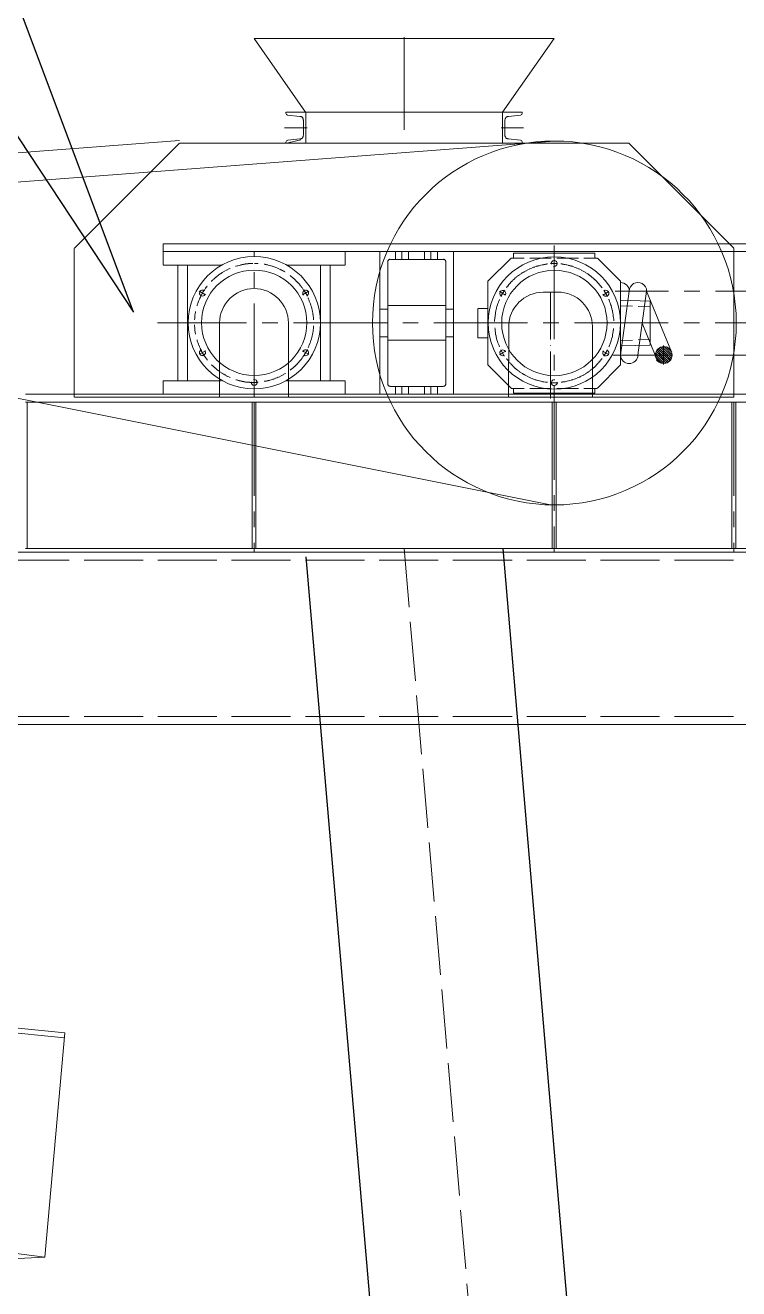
# Model space of a CAD drawing. Header units: millimetres. Extents: x 163705 to 1616509, y 81827 to 302547.
# Drawn here: x 1446666 to 1448117, y 141563 to 144131 of the extents above; entities that cross this region are included whole.
import ezdxf

# ---------------------------------------------------------------- set-up
doc = ezdxf.new("R2010")
doc.units = ezdxf.units.MM
doc.header["$LTSCALE"] = 10
doc.linetypes.add('ACAD_ISO02W100', pattern=[15, 12, -3])
doc.linetypes.add('CENTER2', pattern=[28.575, 19.05, -3.175, 3.175, -3.175])
for name, color, linetype, lineweight in [('1-中心线', 1, 'CENTER2', 0), ('1-建筑轮廓', 7, 'Continuous', 20), ('1-虚线', 8, 'ACAD_ISO02W100', 0), ('1-设备轮廓', 2, 'Continuous', 18), ('1-钢构', 6, 'Continuous', 0)]:
    doc.layers.add(name, color=color, linetype=linetype, lineweight=lineweight)
pattern_1 = [(45, (-623512.9955, -118285.912), (-2.121320344, 2.121320344), [])]

# ---------------------------------------------------------------- blocks, each defined once
blk = doc.blocks.new('*U297')
for p, q in [((0, 350), (8100, 350)), ((0, 0), (8100, 0))]:
    blk.add_line(p, q)
at = {"layer": '1-虚线'}
for p, q in [((0, 334), (8100, 334)), ((0, 16), (8100, 16))]:
    blk.add_line(p, q, dxfattribs=at)
blk = doc.blocks.new('*X874')
for p, q in [((-4, 6.9), (39.3, 31.9)), ((1.8, 8.9), (39.9, 30.9)), ((4, -6.9), (47.3, 18.1)), ((8.6, -2.9), (46.7, 19.1)), ((39.3, 31.9), (47.3, 18.1)), ((-14.7, 7.5), (-6.9, 12)), ((-13.9, 4), (-3.5, -14)), ((-11.2, 1.5), (-3.5, 6)), ((-6.9, 12), (6.9, -12)), ((-4, 6.9), (1.8, 8.9)), ((-4, 6.9), (4, -6.9)), ((1.2, 9.9), (9.2, -3.9)), ((-4.3, -10.5), (3.5, -6)), ((-0.8, -16.5), (6.9, -12)), ((4, -6.9), (8.6, -2.9))]:
    blk.add_line(p, q)
for centre, radius, start, end in [((-8.3, 7.2), 6.38, 177.1328, 242.8672), ((12.1, 7), 24, 193.2213, 226.7787), ((2.1, -10.8), 6.38, 177.1328, 242.8672)]:
    blk.add_arc(centre, radius, start, end)
at = {"layer": '1-中心线', "lineweight": 18}
blk.add_line((-11.3, -6.5), (45.9, 26.5), dxfattribs=at)
blk = doc.blocks.new('*X875')
for p, q in [((-6, 12.5), (4.4, 18.5)), ((5.2, -9), (-5.2, 9)), ((7.9, 12.5), (-2.6, 6.5)), ((14.8, 0.5), (4.3, -5.5)), ((17.4, -1.9), (7, 16.1)), ((7.8, -11.5), (18.3, -5.5))]:
    blk.add_line(p, q)
for centre, radius, start, end in [((1.5, 12.9), 6.38, 357.1328, 62.8672), ((0.3, 12.2), 6.38, 177.1328, 242.8672), ((20.8, 12), 24, 193.2213, 226.7787), ((-8.6, -5), 24, 13.2213, 46.7787), ((11.9, -5.1), 6.38, 357.1328, 62.8672), ((10.7, -5.8), 6.38, 177.1328, 242.8672)]:
    blk.add_arc(centre, radius, start, end)
at = {"layer": '1-中心线', "lineweight": 18}
blk.add_line((-0.9, -0.5), (14.8, 8.6), dxfattribs=at)
blk = doc.blocks.new('*X876')
for p, q in [((0, -90), (0, 90)), ((0, 90), (68, 90)), ((37.5, 79.5), (63.3, 82.1)), ((68, 90), (68, 87.3)), ((7, 0), (7, 66.9)), ((37.5, 79.5), (16.5, 77.4)), ((7, 0), (7, -66.9)), ((37.5, -79.5), (16.5, -77.4)), ((37.5, -79.5), (63.3, -82.1)), ((0, -90), (68, -90)), ((68, -90), (68, -87.3))]:
    blk.add_line(p, q)
for centre, radius, start, end in [((62.8, 87.3), 5.25, 275.7106, 0), ((17.5, 66.9), 10.5, 95.7106, 180), ((17.5, -66.9), 10.5, 180, 264.2894), ((62.8, -87.3), 5.25, 0, 84.2894)]:
    blk.add_arc(centre, radius, start, end)
at = {"layer": '1-中心线'}
blk.add_line((-3, 0), (71, 0), dxfattribs=at)
blk = doc.blocks.new('A$Ca022a4ac')
h = blk.add_hatch()
h.set_pattern_fill('无图案', color=256, angle=90, style=0, pattern_type=0)
h.set_pattern_definition(pattern_1)
edge = h.paths.add_edge_path(flags=0)
edge.add_line((14, 1410.6), (18, 1410.6))
edge.add_line((18, 1410.6), (19, 1410.6))
edge.add_line((19, 1410.6), (19, 1415.6))
edge.add_arc((19, 1410.6), 5, 90, 180)
h = blk.add_hatch()
h.set_pattern_fill('无图案', color=256, angle=90, style=0, pattern_type=0)
h.set_pattern_definition(pattern_1)
edge = h.paths.add_edge_path(flags=0)
edge.add_line((19, 1410.6), (20, 1410.6))
edge.add_line((20, 1410.6), (24, 1410.6))
edge.add_arc((19, 1410.6), 5, 0, 78.5788)
edge.add_line((20, 1415.5), (19, 1415.6))
edge.add_line((19, 1415.6), (19, 1410.6))
h = blk.add_hatch()
h.set_pattern_fill('无图案', color=256, angle=90, style=0, pattern_type=0)
h.set_pattern_definition(pattern_1)
edge = h.paths.add_edge_path(flags=0)
edge.add_arc((19, 1410.6), 5, 180, 258.463)
edge.add_arc((19, 1410.6), 5, 258.463, 270)
edge.add_line((19, 1405.6), (19, 1410.6))
edge.add_line((19, 1410.6), (14, 1410.6))
h = blk.add_hatch()
h.set_pattern_fill('无图案', color=256, angle=90, style=0, pattern_type=0)
h.set_pattern_definition(pattern_1)
edge = h.paths.add_edge_path(flags=0)
edge.add_arc((19, 1410.6), 5, 281.4212, 281.537)
edge.add_arc((19, 1410.6), 5, 281.537, 360)
edge.add_line((24, 1410.6), (19, 1410.6))
edge.add_line((19, 1410.6), (19, 1405.6))
edge.add_line((19, 1405.6), (20, 1405.7))
h = blk.add_hatch()
h.set_pattern_fill('无图案', color=256, angle=90, style=0, pattern_type=0)
h.set_pattern_definition(pattern_1)
edge = h.paths.add_edge_path(flags=0)
edge.add_line((64, 1325.6), (68, 1325.6))
edge.add_line((68, 1325.6), (69, 1325.6))
edge.add_line((69, 1325.6), (69, 1330.6))
edge.add_line((69, 1330.6), (68, 1330.5))
edge.add_arc((69, 1325.6), 5, 101.4212, 180)
h = blk.add_hatch()
h.set_pattern_fill('无图案', color=256, angle=90, style=0, pattern_type=0)
h.set_pattern_definition(pattern_1)
edge = h.paths.add_edge_path(flags=0)
edge.add_arc((69, 1325.6), 5, 180, 258.463)
edge.add_arc((69, 1325.6), 5, 258.463, 258.5788)
edge.add_line((68, 1320.7), (69, 1320.6))
edge.add_line((69, 1320.6), (69, 1325.6))
edge.add_line((69, 1325.6), (64, 1325.6))
h = blk.add_hatch()
h.set_pattern_fill('无图案', color=256, angle=90, style=0, pattern_type=0)
h.set_pattern_definition(pattern_1)
edge = h.paths.add_edge_path(flags=0)
edge.add_line((69, 1325.6), (70, 1325.6))
edge.add_line((70, 1325.6), (74, 1325.6))
edge.add_arc((69, 1325.6), 5, 0, 90)
edge.add_line((69, 1330.6), (69, 1325.6))
h = blk.add_hatch()
h.set_pattern_fill('无图案', color=256, angle=90, style=0, pattern_type=0)
h.set_pattern_definition(pattern_1)
edge = h.paths.add_edge_path(flags=0)
edge.add_arc((69, 1325.6), 5, 270, 281.537)
edge.add_arc((69, 1325.6), 5, 281.537, 360)
edge.add_line((74, 1325.6), (69, 1325.6))
edge.add_line((69, 1325.6), (69, 1320.6))
h = blk.add_hatch()
h.set_pattern_fill('无图案', color=256, angle=270, style=0, pattern_type=0)
h.set_pattern_definition(pattern_1)
edge = h.paths.add_edge_path(flags=0)
edge.add_arc((2304, 1163.5), 5, 90, 113.5782)
edge.add_arc((2304, 1163.5), 5, 113.5782, 180)
edge.add_line((2299, 1163.5), (2304, 1163.5))
edge.add_line((2304, 1163.5), (2304, 1168.5))
h = blk.add_hatch()
h.set_pattern_fill('无图案', color=256, angle=270, style=0, pattern_type=0)
h.set_pattern_definition(pattern_1)
edge = h.paths.add_edge_path(flags=0)
edge.add_line((2304, 1163.5), (2303, 1163.5))
edge.add_line((2303, 1163.5), (2299, 1163.5))
edge.add_arc((2304, 1163.5), 5, 180, 270)
edge.add_line((2304, 1158.5), (2304, 1163.5))
h = blk.add_hatch()
h.set_pattern_fill('无图案', color=256, angle=270, style=0, pattern_type=0)
h.set_pattern_definition(pattern_1)
edge = h.paths.add_edge_path(flags=0)
edge.add_arc((2304, 1163.5), 5, 0, 78.463)
edge.add_arc((2304, 1163.5), 5, 78.463, 78.5788)
edge.add_line((2305, 1168.4), (2304, 1168.5))
edge.add_line((2304, 1168.5), (2304, 1163.5))
edge.add_line((2304, 1163.5), (2309, 1163.5))
h = blk.add_hatch()
h.set_pattern_fill('无图案', color=256, angle=270, style=0, pattern_type=0)
h.set_pattern_definition(pattern_1)
edge = h.paths.add_edge_path(flags=0)
edge.add_line((2309, 1163.5), (2306, 1163.5))
edge.add_line((2306, 1163.5), (2304, 1163.5))
edge.add_line((2304, 1163.5), (2304, 1158.5))
edge.add_line((2304, 1158.5), (2305, 1158.6))
edge.add_arc((2304, 1163.5), 5, 281.4212, 360)
h = blk.add_hatch()
h.set_pattern_fill('无图案', color=256, angle=270, style=0, pattern_type=0)
h.set_pattern_definition(pattern_1)
edge = h.paths.add_edge_path(flags=0)
edge.add_arc((2354, 1078.5), 5, 101.4212, 113.5782)
edge.add_arc((2354, 1078.5), 5, 113.5782, 180)
edge.add_line((2349, 1078.5), (2354, 1078.5))
edge.add_line((2354, 1078.5), (2354, 1083.5))
edge.add_line((2354, 1083.5), (2353, 1083.4))
h = blk.add_hatch()
h.set_pattern_fill('无图案', color=256, angle=270, style=0, pattern_type=0)
h.set_pattern_definition(pattern_1)
edge = h.paths.add_edge_path(flags=0)
edge.add_arc((2354, 1078.5), 5, 0, 78.463)
edge.add_arc((2354, 1078.5), 5, 78.463, 90)
edge.add_line((2354, 1083.5), (2354, 1078.5))
edge.add_line((2354, 1078.5), (2359, 1078.5))
h = blk.add_hatch()
h.set_pattern_fill('无图案', color=256, angle=270, style=0, pattern_type=0)
h.set_pattern_definition(pattern_1)
edge = h.paths.add_edge_path(flags=0)
edge.add_line((2354, 1078.5), (2353, 1078.5))
edge.add_line((2353, 1078.5), (2349, 1078.5))
edge.add_arc((2354, 1078.5), 5, 180, 258.5788)
edge.add_line((2353, 1073.6), (2354, 1073.5))
edge.add_line((2354, 1073.5), (2354, 1078.5))
h = blk.add_hatch()
h.set_pattern_fill('无图案', color=256, angle=270, style=0, pattern_type=0)
h.set_pattern_definition(pattern_1)
edge = h.paths.add_edge_path(flags=0)
edge.add_line((2359, 1078.5), (2356, 1078.5))
edge.add_line((2356, 1078.5), (2354, 1078.5))
edge.add_line((2354, 1078.5), (2354, 1073.5))
edge.add_arc((2354, 1078.5), 5, 270, 360)
for p, q in [((44, 1453.1), (44, 1753.6)), ((2329, 1206), (2329, 1753.6)), ((44, 1250.1), (44, 1486.1)), ((44, 1473.1), (44, 1263.1)), ((11, 1453.1), (77, 1453.1)), ((62.2, 1444.8), (72.8, 1444.8)), ((19, 1303.1), (19, 1428.1)), ((69, 1420.6), (19, 1425.6)), ((19, 1415.6), (69, 1410.6)), ((19, 1405.6), (19, 1415.6)), ((69, 1430.6), (44, 1433.1)), ((69, 1307.6), (69, 1433.6)), ((11, 1410.6), (27, 1410.6)), ((69, 1410.6), (19, 1405.6)), ((19, 1325.6), (69, 1330.6)), ((69, 1320.6), (19, 1325.6)), ((69, 1310.6), (19, 1315.6)), ((77, 1325.6), (61, 1325.6)), ((15.2, 1291.5), (25.8, 1291.5)), ((19, 1305.6), (44, 1303.1)), ((11, 1283.1), (77, 1283.1)), ((36, 1271.1), (36, 1116.4)), ((52, 1271.1), (52, 1116.4)), ((2329, 1234), (2329, 1008)), ((2324, 1206), (2324, 1231)), ((2334, 1206), (2334, 1231)), ((266.4, 1183.1), (6, 1183.1)), ((6, 1183.1), (6, 1083.1)), ((186.9, 1192.8), (2816.8, 934.7)), ((187.8, 1202.8), (2817.7, 944.6)), ((267.5, 1195.7), (233, 809.5)), ((2339, 1206), (2319, 1206)), ((2354, 1186), (2354, 1061)), ((6, 1177.1), (0, 1177.1)), ((0, 1177.1), (0, 1089.1)), ((266.4, 1177.1), (6, 1177.1)), ((2296, 1163.5), (2312, 1163.5)), ((2304, 1181), (2304, 1053.5)), ((2304, 1178.5), (2354, 1173.5)), ((2304, 1168.5), (2354, 1163.5)), ((2354, 1163.5), (2304, 1158.5)), ((36, 1116.4), (52, 1116.4)), ((6, 1089.1), (0, 1089.1)), ((258, 1089.1), (6, 1089.1)), ((257.5, 1083.1), (6, 1083.1)), ((2304, 1078.5), (2354, 1083.5)), ((2354, 1073.5), (2304, 1078.5)), ((2354, 1063.5), (2304, 1068.5)), ((2346, 1078.5), (2362, 1078.5)), ((2339, 1036), (2319, 1036)), ((2324, 1044.3), (2334, 1044.3)), ((2324, 1044.3), (2324, 1011)), ((2334, 1044.3), (2334, 1011)), ((2262.8, 966), (2262.8, 869.3)), ((2270.8, 969), (2270.8, 866.3)), ((2278.8, 966), (2278.8, 869.3)), ((2378.8, 966), (2378.8, 869.3)), ((2386.8, 969), (2386.8, 866.3)), ((2394.8, 966), (2394.8, 869.3)), ((2248.8, 936), (2248.8, 839)), ((2257, 930.9), (2417, 930.9)), ((2408.8, 936), (2408.8, 839)), ((2817.7, 944.6), (2776.9, 488.7)), ((2262.8, 869.3), (2278.8, 869.3)), ((2378.8, 869.3), (2394.8, 869.3)), ((1312, 413.6), (233, 809.5)), ((233, 809.5), (2776.9, 488.7)), ((348, 408.8), (694.4, 608.8)), ((350, 405.3), (696.4, 605.3)), ((694.4, 608.8), (930.4, 200)), ((713.9, 578.2), (769.1, 612.8)), ((716.4, 570.7), (778.6, 609.3)), ((716.4, 570.7), (908.4, 238.1)), ((716.4, 570.7), (908.4, 238.1)), ((716.4, 570.7), (908.4, 238.1)), ((378, 356.8), (724.4, 556.8)), ((1016.3, 522.1), (532.2, 242.6)), ((721, 517.9), (740.4, 529.1)), ((721, 517.9), (865, 268.5)), ((742.6, 480.5), (811.9, 520.5)), ((751.9, 483.6), (812.9, 518.8)), ((784.2, 504.5), (832.7, 532.5)), ((800.5, 524.7), (817.2, 534.3)), ((818.4, 490.3), (801.8, 519.1)), ((822.7, 524.7), (806, 515.1)), ((811.9, 520.5), (824.7, 498.3)), ((819.1, 415.8), (1013.1, 527.8)), ((838, 501.6), (821.4, 530.4)), ((825.5, 404.7), (1019.5, 516.7)), ((832.7, 532.5), (845.5, 510.3)), ((1019.5, 516.7), (1013.1, 527.8)), ((518.8, 512.9), (757.2, 100)), ((725.5, 481.4), (737.9, 488.6)), ((737.9, 488.6), (760.1, 450.2)), ((741.8, 481.9), (761.2, 493.1)), ((743.4, 479.1), (762.8, 490.3)), ((755.4, 458.3), (824.7, 498.3)), ((762.8, 464.8), (823.8, 500)), ((797, 482.3), (845.5, 510.3)), ((833.8, 505.5), (817.1, 495.9)), ((822.6, 486.3), (839.3, 495.9)), ((1312, 413.6), (2776.9, 488.7)), ((726.9, 475.8), (743.5, 447)), ((731, 471.8), (743.5, 479)), ((742.6, 480.5), (751.9, 483.6)), ((742.6, 480.5), (755.4, 458.3)), ((749, 469.4), (768.4, 480.6)), ((749, 469.4), (768.4, 480.6)), ((750.9, 485.3), (763.7, 463.1)), ((754.6, 459.7), (774, 470.9)), ((755.4, 458.3), (762.8, 464.8)), ((756.2, 456.9), (775.6, 468.1)), ((742.1, 452.6), (754.6, 459.8)), ((747.7, 443), (760.1, 450.2)), ((808.3, 402), (885.9, 446.8)), ((905.9, 245.7), (1224.9, 445.6)), ((908.4, 238.1), (1235.7, 441.6)), ((748.7, 367.6), (848.5, 425.2)), ((348, 408.8), (378, 356.8)), ((472.9, 208.4), (816.6, 406.8)), ((384.9, 360.8), (560.9, 56)), ((899.9, 368.1), (838.9, 332.9)), ((868.9, 361), (885.6, 370.6)), ((872.2, 352.1), (920.7, 380.1)), ((891.2, 361), (874.5, 351.4)), ((888.5, 372.3), (905.2, 381.9)), ((889.8, 366.7), (906.4, 337.9)), ((889.8, 366.7), (906.4, 337.9)), ((910.7, 372.3), (894, 362.7)), ((900.9, 366.4), (899.9, 368.1)), ((906.3, 357), (900.9, 366.4)), ((909.4, 377.9), (926, 349.1)), ((920.7, 380.1), (933.5, 357.9)), ((825.9, 336.2), (813.5, 329)), ((830.6, 328.1), (825.9, 336.2)), ((829.8, 329.4), (849.2, 340.6)), ((831.4, 326.7), (850.8, 337.9)), ((851.7, 310.7), (912.7, 345.9)), ((870.3, 355.4), (886.9, 326.6)), ((885, 329.9), (933.5, 357.9)), ((902.3, 341.8), (885.6, 332.2)), ((921.8, 353.1), (905.1, 343.5)), ((911.8, 347.5), (906.3, 357)), ((910.6, 333.9), (927.3, 343.5)), ((912.7, 345.9), (911.8, 347.5)), ((813.5, 329), (813.5, 329)), ((813.5, 329), (813.8, 326.1)), ((813.8, 326.1), (814.9, 323.4)), ((814.9, 323.4), (814.9, 323.4)), ((814.9, 323.4), (823.2, 309)), ((823.2, 309), (831.5, 294.6)), ((838.9, 332.9), (830.6, 328.1)), ((837, 317), (856.4, 328.2)), ((837, 317), (856.4, 328.2)), ((842.6, 307.3), (862, 318.5)), ((843.4, 305.9), (851.7, 310.7)), ((844.2, 304.5), (863.6, 315.7)), ((851.7, 310.7), (851.7, 310.7)), ((851.7, 310.7), (851.7, 310.7)), ((891.1, 322.6), (907.8, 332.2)), ((831.5, 294.6), (831.5, 294.6)), ((831.5, 294.6), (833.3, 292.3)), ((833.3, 292.3), (835.7, 290.6)), ((835.7, 290.6), (848.1, 297.8)), ((835.7, 290.6), (835.7, 290.6)), ((848.1, 297.8), (843.4, 305.9)), ((865, 268.5), (884.4, 279.7)), ((554, 52), (900.4, 252)), ((838.1, 216), (900.4, 252)), ((905.9, 245.7), (904.5, 244.9)), ((908.4, 238.1), (905.9, 245.7)), ((582, 3.5), (928.4, 203.5)), ((584, 0), (930.4, 200)), ((584, 0), (554, 52))]:
    blk.add_line(p, q)
for centre, radius in [((19, 1410.6), 5), ((69, 1325.6), 5), ((44, 1271.1), 8), ((2304, 1163.5), 5), ((2354, 1078.5), 5)]:
    blk.add_circle(centre, radius)
for centre, radius, start, end in [((44, 1453.1), 30, 343.8724, 270), ((44, 1453.1), 20, 335.3757, 270), ((19, 1420.6), 5, 90, 270), ((69, 1425.6), 5, 270, 90), ((69, 1415.6), 5, 270, 90), ((19, 1320.6), 5, 90, 270), ((19, 1310.6), 5, 90, 270), ((44, 1283.1), 30, 163.8724, 90), ((69, 1315.6), 5, 270, 90), ((44, 1283.1), 20, 155.3757, 90), ((2329, 1231), 5, 0, 180), ((2356.6, 1206), 32.6, 180, 265.4188), ((2356.6, 1206), 22.7, 180, 263.3979), ((2354, 1178.5), 5, 270, 90), ((2304, 1173.5), 5, 90, 270), ((2354, 1168.5), 5, 270, 90), ((2304, 1073.5), 5, 90, 270), ((2362.4, 1036), 38.4, 130.655, 167.4787), ((2362.9, 1036), 28.9, 107.9453, 180), ((2354, 1068.5), 5, 270, 90), ((2328.8, 966), 66, 0, 180), ((2328.8, 966), 58, 0, 180), ((2328.8, 966), 50, 0, 180), ((2329, 1011), 5, 180, 0), ((810.7, 524.2), 10.2, 177.1328, 242.8672), ((843.4, 523.9), 38.4, 193.2213, 226.7787), ((812.5, 525.2), 10.2, 357.1328, 62.8672), ((796.4, 496.8), 38.4, 13.2213, 46.7787), ((827.3, 495.4), 10.2, 177.1328, 242.8672), ((829.1, 496.4), 10.2, 357.1328, 62.8672), ((735.7, 480.9), 10.2, 177.1328, 242.8672), ((768.4, 480.6), 38.4, 193.2213, 226.7787), ((752.3, 452.1), 10.2, 177.1328, 242.8672), ((879.1, 360.5), 10.2, 177.1328, 242.8672), ((881, 361.5), 10.2, 357.1328, 62.8672), ((898.7, 371.8), 10.2, 177.1328, 242.8672), ((864.9, 333.1), 38.4, 13.2213, 46.7787), ((931.4, 371.5), 38.4, 193.2213, 226.7787), ((900.5, 372.8), 10.2, 357.1328, 62.8672), ((884.4, 344.3), 38.4, 13.2213, 46.7787), ((911.9, 360.2), 38.4, 193.2213, 226.7787), ((897.6, 332.7), 10.2, 357.1328, 62.8672), ((915.3, 343), 10.2, 177.1328, 242.8672), ((917.1, 344), 10.2, 357.1328, 62.8672), ((895.8, 331.7), 10.2, 177.1328, 242.8672)]:
    blk.add_arc(centre, radius, start, end)
at = {"layer": '1-中心线'}
for p, q in [((2328.8, 897), (2328.8, 1035)), ((2259.8, 966), (2397.8, 966))]:
    blk.add_line(p, q, dxfattribs=at)
at = {"layer": '1-中心线', "lineweight": 18}
for p, q in [((808.7, 503.9), (833.8, 518.4)), ((731, 459), (822.5, 511.8)), ((896.7, 351.4), (921.8, 365.9)), ((877.2, 340.2), (902.3, 354.7))]:
    blk.add_line(p, q, dxfattribs=at)
at = {"xscale": 1.6, "yscale": 1.6, "zscale": 1.6, "rotation": 30.00233054855211}
blk.add_blockref('*X876', (812.4, 404.4), dxfattribs=at)
at = {"xscale": 1.6, "yscale": 1.6, "zscale": 1.6}
for name, p in [('*X875', (790.6, 493.4)), ('*X874', (837, 317))]:
    blk.add_blockref(name, p, dxfattribs=at)
blk = doc.blocks.new('2PG64对辊机-侧视图')
for points in [[(1413, 1044.1), (803.3, 1044.1), (908.1, 894.5)], [(1413.4, 1044.1), (1308.6, 894.5)], [(868.5, 894.2), (908.3, 894.2), (908.3, 831.8)], [(868.9, 894.2), (908.3, 894.2), (1307.6, 894.2)], [(903.6, 878.2), (903.6, 847.8)], [(1347.8, 894.2), (1308.4, 894.2)], [(1348.2, 894.2), (1308.4, 894.2), (1308.4, 831.8)], [(1319.9, 885.8), (1318.7, 885.8), (1317.9, 885.4), (1317.1, 885.1), (1316.4, 884.7), (1315.6, 884.3), (1314.8, 883.5), (1314.4, 882.7), (1314, 881.9), (1313.6, 881.2), (1313.2, 880.4), (1313.2, 879.2), (1312.9, 878.4)], [(1313.1, 878.2), (1313.1, 847.8)], [(896.4, 840.2), (897.5, 840.2), (898.3, 840.6), (899.1, 841), (899.9, 841.3), (900.7, 841.7), (901.5, 842.5), (901.8, 843.3), (902.2, 844.1), (902.6, 844.9), (903, 845.6), (903.4, 846.4), (903.4, 847.6)], [(438.2, 617.8), (651.8, 831.4), (1564.4, 831.4)], [(803.3, 835.7), (2216.6, 728)], [(908.3, 831.4), (868.5, 831.4)], [(896.6, 840), (872, 837.6)], [(1308.4, 831.4), (1348.2, 831.4)], [(1318.1, 838.4), (1347.4, 831.4)], [(1564.8, 831.4), (1778.4, 617.8)], [(1565.2, 837.2), (2978.6, 729.5)], [(1598.4, 611.6), (1598.4, 627.2), (83.5, 627.2)], [(437.9, 617.5), (437.9, 315.4)], [(1778.7, 617.5), (1778.7, 315.4)], [(1598.4, 583.9), (1598.4, 611.2), (83.5, 611.2)], [(715.5, 598), (668.5, 551)], [(720.5, 598), (715.9, 598)], [(720.5, 598.4), (720.5, 608.1), (802.9, 608.1)], [(742.8, 598), (720.9, 598)], [(797.8, 598), (754.1, 598)], [(886, 598.4), (886, 608.1), (803.7, 608.1)], [(852.9, 598), (809.1, 598)], [(886, 598), (864.2, 598)], [(886.4, 598), (890.7, 598), (938.1, 551)], [(1007.8, 321.6), (1007.8, 611.2), (1157.3, 611.2)], [(1028.3, 595.4), (1027.9, 595.4), (1027.1, 595), (1026.7, 595), (1026, 594.7), (1025.6, 594.3), (1024.8, 593.9), (1024.4, 593.5), (1024, 592.7), (1024, 592.3), (1023.6, 591.5), (1023.6, 591.1), (1023.6, 590.4)], [(1028.5, 595.2), (1136.2, 595.2)], [(1040.6, 611.2), (1040.6, 595.6)], [(1053.9, 611.2), (1053.9, 595.6)], [(1066.8, 611.2), (1066.8, 595.6)], [(1099.5, 611.2), (1099.5, 595.6)], [(1112.8, 611.2), (1112.8, 595.6)], [(1125.7, 611.2), (1125.7, 595.6)], [(1141.5, 590.4), (1141.5, 591.1), (1141.5, 591.5), (1141.1, 592.3), (1140.7, 592.7), (1140.3, 593.5), (1139.9, 593.9), (1139.5, 594.3), (1139.2, 594.7), (1138.4, 595), (1138, 595), (1137.2, 595.4), (1136.4, 595.4)], [(1157.7, 611.2), (1157.7, 321.6)], [(1598, 611.2), (1228.4, 611.2), (1228.4, 583.9)], [(734.6, 565.6), (732.5, 563.9)], [(737.3, 567.1), (734.9, 565.9)], [(740.1, 568.7), (737.7, 567.5)], [(742.8, 570.3), (740.4, 569)], [(745.5, 571.8), (743.1, 570.6)], [(748.2, 573.4), (745.9, 572.2)], [(751, 574.9), (748.6, 573.7)], [(753.7, 576.1), (751.3, 575.3)], [(756.8, 577.3), (754.1, 576.5)], [(759.6, 578.5), (757.2, 577.6)], [(762.7, 579.6), (759.9, 578.8)], [(765.4, 580.8), (763, 580)], [(768.5, 581.6), (765.8, 581.2)], [(771.7, 582.4), (768.9, 582)], [(774.4, 583.1), (772, 582.7)], [(777.5, 583.9), (774.8, 583.5)], [(780.6, 584.7), (777.9, 584.3)], [(783.8, 585.1), (781, 585.1)], [(786.9, 585.5), (784.2, 585.5)], [(789.6, 585.9), (787.3, 585.9)], [(810.7, 586.7), (796.3, 586.7)], [(802.5, 586.7), (802.5, 586.7)], [(804.5, 586.7), (802.9, 586.7)], [(818.1, 585.9), (816.9, 585.9)], [(821.2, 585.5), (818.5, 585.5)], [(824.4, 584.7), (821.6, 585.1)], [(827.5, 584.3), (824.8, 584.3)], [(830.2, 583.5), (827.9, 583.9)], [(833.3, 582.7), (830.6, 583.2)], [(836.5, 582), (833.7, 582.4)], [(839.6, 581.2), (836.8, 581.6)], [(842.3, 580), (839.9, 580.8)], [(845.4, 579.2), (842.7, 579.6)], [(848.2, 578.1), (845.8, 578.9)], [(851.3, 576.9), (848.5, 577.7)], [(854, 575.3), (851.6, 576.6)], [(856.8, 574.2), (854.4, 575)], [(859.5, 572.6), (857.1, 573.8)], [(862.2, 571), (859.8, 572.3)], [(865, 569.5), (862.6, 570.7)], [(867.7, 567.9), (865.3, 569.1)], [(870.4, 566.4), (868, 567.6)], [(873.2, 564.4), (870.7, 566)], [(1023.8, 590.2), (1023.8, 342.3)], [(1141.7, 590.2), (1141.7, 342.3)], [(1228.4, 583.5), (1346.6, 583.5)], [(1258.4, 583.5), (1258.4, 348.9)], [(1278.3, 583.5), (1278.3, 348.9)], [(1350.1, 569.5), (1350, 569.4)], [(1352.9, 571), (1350.5, 569.8)], [(1355.6, 572.6), (1353.2, 571.4)], [(1358.3, 573.8), (1356, 573)], [(1361.1, 575.3), (1358.7, 574.1)], [(1364.2, 576.5), (1361.4, 575.7)], [(1366.9, 578.1), (1364.5, 576.8)], [(1370, 578.8), (1367.3, 578.4)], [(1372.8, 580), (1370.4, 579.2)], [(1375.9, 581.2), (1373.1, 580.4)], [(1378.6, 582), (1376.3, 581.6)], [(1381.7, 582.7), (1379, 582.3)], [(1384.9, 583.5), (1382.1, 583.1)], [(1388, 584.3), (1385.3, 583.9)], [(1390.7, 585.1), (1388.4, 584.7)], [(1393.1, 585.5), (1391.1, 585.5)], [(1406.3, 587), (1405.2, 587)], [(1409.5, 587), (1406.7, 587)], [(1412.6, 587), (1409.9, 587)], [(1418.8, 587), (1416.1, 587)], [(1421.9, 587), (1419.2, 587)], [(1425.1, 586.7), (1422.3, 586.7)], [(1428.2, 586.3), (1425.5, 586.3)], [(1431.3, 585.9), (1428.6, 585.9)], [(1434.4, 585.5), (1431.7, 585.5)], [(1437.6, 584.7), (1434.8, 585.1)], [(1440.7, 583.9), (1437.9, 584.3)], [(1443.8, 583.1), (1441.1, 583.5)], [(1446.5, 582.4), (1444.2, 582.8)], [(1449.7, 581.6), (1446.9, 582)], [(1450.8, 581.2), (1450, 581.2)], [(1464.1, 576.1), (1462.1, 576.5)], [(1467.2, 574.6), (1464.5, 575.8)], [(1470, 573.4), (1467.6, 574.2)], [(1472.7, 571.8), (1470.3, 573)], [(1475.4, 570.3), (1473, 571.5)], [(1478.2, 568.7), (1475.8, 569.9)], [(1480.5, 566.7), (1478.5, 568.4)], [(1480.1, 583.5), (1598, 583.5)], [(1483.2, 565.2), (1480.8, 566.4)], [(1548.4, 583.5), (1548.4, 348.9)], [(1568.3, 583.5), (1568.3, 348.9)], [(668.2, 550.7), (668.2, 381)], [(707.7, 539.8), (706, 537.7)], [(709.6, 542.2), (707.9, 540.1)], [(711.6, 544.5), (709.9, 542.4)], [(713.5, 546.8), (711.8, 544.7)], [(715.9, 549.2), (713.8, 547.1)], [(717.8, 551.5), (716.1, 549.4)], [(720.1, 553.5), (718.1, 551.8)], [(722.5, 555.8), (720.4, 553.8)], [(724.8, 557.8), (722.8, 556.1)], [(727.2, 559.7), (725.1, 558.1)], [(729.5, 561.7), (727.5, 560)], [(732.2, 563.6), (729.8, 562)], [(875.5, 562.8), (873.5, 564.1)], [(877.8, 560.9), (875.8, 562.5)], [(880.6, 558.9), (878.2, 560.6)], [(882.9, 557), (880.9, 558.6)], [(885.3, 554.7), (883.2, 556.7)], [(887.6, 552.7), (885.6, 554.3)], [(889.6, 550.4), (887.8, 552.4)], [(891.9, 548), (889.8, 550.1)], [(893.8, 545.7), (892.1, 547.8)], [(895.8, 543.3), (894.1, 545.4)], [(897.7, 541), (896, 543.1)], [(899.7, 538.6), (898, 540.7)], [(938.3, 550.7), (938.3, 381)], [(1317.7, 540.2), (1316, 538.1)], [(1319.7, 542.5), (1318, 540.5)], [(1321.6, 545.3), (1319.9, 542.8)], [(1324, 547.6), (1321.9, 545.6)], [(1325.9, 549.6), (1324.3, 547.9)], [(1328.3, 551.9), (1326.2, 549.9)], [(1330.2, 554.3), (1328.5, 552.2)], [(1332.6, 556.2), (1330.5, 554.6)], [(1334.9, 558.2), (1332.9, 556.5)], [(1337.6, 560.5), (1335.2, 558.5)], [(1337.9, 560.8), (1340, 562.5), (1340.1, 562.3)], [(1485.6, 563.2), (1483.5, 564.9)], [(1488.3, 561.3), (1485.9, 562.9)], [(1490.6, 559.3), (1488.6, 561)], [(1493, 557.4), (1490.9, 559)], [(1495.3, 555), (1493.3, 557.1)], [(1497.7, 553.1), (1495.6, 554.7)], [(1497.9, 552.8), (1500, 550.7), (1500.1, 550.6)], [(1508.2, 541.4), (1508.1, 541.5)], [(1510.2, 539), (1508.5, 541.1)], [(692.4, 514.1), (691.9, 513.1)], [(692, 530.1), (704.6, 522.6)], [(702.2, 532.8), (695, 519.7)], [(698.7, 526.9), (698.1, 525.5)], [(699.1, 526.9), (699.1, 526.9)], [(810.7, 528.5), (810.7, 432.5)], [(900.5, 537.5), (899.9, 538.4)], [(914.5, 530.1), (902, 522.6)], [(904.4, 532.8), (911.6, 519.7)], [(908.3, 525.4), (907.7, 526.8)], [(908.7, 525.4), (908.7, 525.4)], [(915.3, 511.3), (914.3, 513.9)], [(1302.1, 530.4), (1314.7, 523.4)], [(1303.3, 516.4), (1302.3, 513.4)], [(1303.7, 517.2), (1303.5, 516.6)], [(1312.3, 533.2), (1305, 520.5)], [(1310.7, 530.1), (1309.3, 527.5)], [(1312.3, 532.8), (1310.9, 530.3)], [(1314.2, 535.1), (1312.5, 533)], [(1315.8, 537.9), (1314.4, 535.3)], [(1512.1, 536.7), (1510.4, 538.8)], [(1524.6, 530.4), (1512.1, 523.4)], [(1513.7, 534), (1512.3, 536.5)], [(1515.6, 531.2), (1513.9, 533.7)], [(1514.5, 533.2), (1521.7, 520.5)], [(1517.2, 528.5), (1515.8, 531)], [(1518.7, 526.2), (1517.4, 528.3)], [(1520.3, 523), (1518.9, 526)], [(1521.5, 520.3), (1520.5, 522.9)], [(1523, 517.6), (1521.7, 520.1)], [(1524.2, 514.8), (1523.2, 517.4)], [(1525.4, 511.7), (1524.4, 514.7)], [(608.1, 510.1), (608.1, 421.5)], [(668.2, 512.1), (608.5, 510.5)], [(632.7, 499.6), (608.5, 498.8)], [(668.2, 500.8), (644, 500.4)], [(684.6, 489.1), (683.9, 486)], [(685, 492.2), (684.7, 489.1)], [(685.8, 494.9), (685.1, 492.3)], [(686.6, 498), (685.9, 495)], [(687.4, 501.2), (686.7, 498.1)], [(688.5, 503.9), (687.5, 501.3)], [(689.3, 507), (688.6, 504)], [(690.5, 509.8), (689.5, 507.2)], [(691.7, 512.9), (690.6, 509.9)], [(916.5, 508.6), (915.5, 511.2)], [(917.6, 505.5), (916.6, 508.5)], [(918.4, 502.7), (917.8, 505.4)], [(919.6, 499.6), (918.6, 502.6)], [(920.4, 496.5), (919.7, 499.5)], [(921.2, 493.4), (920.5, 496.4)], [(921.6, 490.6), (921.2, 493.3)], [(922.3, 487.5), (921.7, 490.5)], [(957.9, 495.7), (938.3, 495.7), (938.3, 436)], [(958.2, 495.7), (958.2, 436)], [(1023.8, 494.1), (1008.2, 494.1)], [(1023.8, 501.2), (1141.3, 501.2)], [(1141.7, 494.1), (1157.3, 494.1)], [(1294.7, 489.5), (1294, 486.4)], [(1295.5, 492.6), (1294.8, 489.6)], [(1295.9, 495.7), (1295.5, 492.6)], [(1296.7, 498.4), (1296, 495.8)], [(1297.8, 501.6), (1296.8, 498.6)], [(1298.6, 504.7), (1297.9, 501.7)], [(1299.8, 507.4), (1298.8, 504.8)], [(1301, 510.5), (1299.9, 507.6)], [(1302.1, 513.3), (1301.1, 510.7)], [(1526.6, 509), (1525.5, 511.6)], [(1527.7, 505.9), (1526.7, 508.8)], [(1528.9, 503.1), (1527.9, 505.7)], [(1529.3, 500.8), (1529, 503.1)], [(1532.4, 487.9), (1532.4, 489.1)], [(624.5, 465.7), (598.1, 400.6)], [(682.7, 476.6), (682.3, 473.5)], [(682.3, 473.5), (682.3, 470.7)], [(683.1, 479.7), (682.7, 476.6)], [(683.5, 482.8), (683.1, 479.8)], [(683.8, 486), (683.5, 482.9)], [(922.7, 484.4), (922.4, 487.5)], [(923.1, 481.3), (922.8, 484.3)], [(923.5, 478.1), (923.2, 481.2)], [(923.9, 475), (923.6, 478.1)], [(924.3, 471.9), (923.9, 475)], [(924.3, 468.8), (924.3, 471.5)], [(1293.1, 480.1), (1292.8, 477)], [(1292.8, 477), (1292.8, 474.2)], [(1292.8, 473.9), (1292.8, 472.3)], [(1293.5, 483.2), (1293.2, 480.1)], [(1293.9, 486.3), (1293.6, 483.3)], [(1533.2, 484.8), (1532.5, 487.8)], [(1533.6, 481.7), (1533.2, 484.7)], [(1534, 478.5), (1533.6, 481.6)], [(1534, 475.4), (1534, 478.1)], [(1534.4, 472.3), (1534, 475.4)], [(1534.4, 459.8), (1534.4, 462.5)], [(682.7, 454.7), (683, 451.7)], [(683.1, 451.6), (683.4, 448.5)], [(683.5, 448.5), (683.8, 445.4)], [(683.8, 445.4), (684.5, 442.3)], [(684.6, 442.2), (685, 439.2)], [(685, 439.1), (685.7, 436.1)], [(920.4, 434.8), (921.1, 437.4)], [(921.2, 437.5), (921.5, 440.6)], [(921.6, 440.7), (922.2, 443.7)], [(922.3, 443.8), (922.7, 446.9)], [(922.7, 446.9), (923.1, 450)], [(923.1, 450), (923.5, 453.1)], [(923.5, 453.2), (923.8, 456.2)], [(1023.8, 437.9), (1008.2, 437.9)], [(1141.7, 437.9), (1157.3, 437.9)], [(1292.8, 460.2), (1292.8, 458.6)], [(1292.8, 458.2), (1292.8, 455.5)], [(1292.8, 455.1), (1293.1, 452)], [(1293.1, 452), (1293.5, 448.9)], [(1293.5, 448.9), (1293.9, 445.8)], [(1293.9, 445.7), (1294.6, 442.7)], [(1294.7, 442.6), (1295.4, 440)], [(1295.5, 439.9), (1295.8, 436.8)], [(1295.9, 436.8), (1296.6, 433.7)], [(1532.4, 444.2), (1533.1, 447.2)], [(1532.4, 443), (1532.4, 443.8)], [(1533.2, 447.3), (1533.5, 450.4)], [(1533.6, 450.4), (1533.9, 453.5)], [(1534, 456.7), (1534.3, 459.7)], [(1534, 453.6), (1534, 456.3)], [(580, 418), (563.5, 401.5)], [(574.9, 417.3), (564.3, 406.6)], [(580.8, 414.5), (567, 400.7)], [(583.9, 417.6), (581.1, 414.8)], [(587.4, 416.9), (581.1, 410.5)], [(590.2, 415.3), (581.1, 406.2)], [(592.5, 413.3), (581.1, 401.9)], [(594.5, 411.4), (584.2, 400.7)], [(608.1, 421.2), (667.8, 419.6)], [(632.7, 431.7), (608.5, 432.1)], [(668.2, 430.5), (644, 430.9)], [(685.8, 436), (686.5, 433.4)], [(686.6, 433.3), (687.3, 430.2)], [(687.4, 430.1), (688.4, 427.2)], [(688.5, 427), (689.2, 424.4)], [(689.3, 424.3), (690.3, 421.3)], [(690.5, 421.2), (691.5, 418.6)], [(691.7, 418.4), (692.2, 417.5)], [(694.8, 411.4), (702, 398.7)], [(810.7, 421.2), (810.7, 420)], [(911.8, 411.4), (904.6, 398.7)], [(914.1, 417.3), (915.2, 419.8)], [(915.3, 420), (916.3, 422.6)], [(916.5, 422.7), (917.5, 425.7)], [(917.6, 425.8), (918.3, 428.5)], [(918.4, 428.6), (919.5, 431.6)], [(919.6, 431.7), (920.3, 434.7)], [(958.2, 435.6), (938.7, 435.6)], [(1023.8, 430.9), (1141.3, 430.9)], [(1296.7, 433.6), (1297.7, 430.7)], [(1297.8, 430.5), (1298.5, 427.9)], [(1298.6, 427.8), (1299.6, 424.8)], [(1299.8, 424.7), (1300.8, 422.1)], [(1301, 421.9), (1302, 419)], [(1302.1, 418.8), (1303.1, 416.2)], [(1303.3, 416.1), (1303.5, 415.5)], [(1304.9, 412.2), (1312.1, 399.1)], [(1521.9, 412.2), (1514.6, 399.1)], [(1520.3, 409.1), (1521.3, 411.6)], [(1521.5, 411.8), (1522.9, 414.3)], [(1523, 414.5), (1524.1, 417.5)], [(1524.2, 417.6), (1525.2, 420.2)], [(1525.4, 420.4), (1526.4, 423)], [(1526.6, 423.1), (1527.6, 426.1)], [(1527.7, 426.2), (1528.8, 429.2)], [(1528.9, 429.3), (1529.2, 431.6)], [(566.7, 400.5), (563.9, 397.6)], [(571, 400.5), (564.7, 394.1)], [(575.3, 400.5), (566.2, 391.4)], [(579.6, 400.5), (567.8, 389)], [(580.8, 397.3), (570.2, 387.1)], [(580.8, 410.2), (571.3, 400.7)], [(580.8, 393.1), (572.9, 385.5)], [(580.8, 405.9), (575.6, 400.7)], [(580.8, 389.2), (575.6, 384)], [(580.8, 401.6), (579.9, 400.7)], [(592.1, 400.5), (581.1, 389.4)], [(587.8, 400.5), (581.1, 393.3)], [(583.9, 400.5), (581.1, 397.6)], [(596.4, 400.5), (581.1, 385.1)], [(598, 397.7), (583.8, 383.6)], [(596, 408.7), (588.1, 400.7)], [(595.2, 390.7), (590.8, 386.3)], [(597.2, 405.5), (592.4, 400.7)], [(598, 402), (596.7, 400.7)], [(697.9, 405.9), (698.5, 404.5)], [(698.7, 404.4), (698.7, 404.4)], [(705.7, 393.8), (707.4, 391.7)], [(707.7, 391.5), (709.4, 389.4)], [(709.6, 389.2), (711.3, 387.1)], [(711.6, 386.8), (713.3, 384.7)], [(810.7, 408.3), (810.7, 312.6)], [(893.8, 385.2), (895.6, 387.8)], [(895.8, 388), (897.5, 390.1)], [(897.7, 390.3), (899.4, 392.4)], [(899.7, 392.7), (900.3, 393.6)], [(901.6, 408.7), (914.2, 401.6)], [(907.5, 404.4), (908.1, 405.8)], [(908.3, 405.9), (908.3, 405.9)], [(1315, 409.4), (1302.5, 402.4)], [(1309.1, 404.8), (1310.5, 402.6)], [(1310.7, 402.4), (1312.1, 399.9)], [(1312.3, 399.7), (1314, 397.2)], [(1314.2, 397), (1315.6, 394.8)], [(1315.8, 394.6), (1317.5, 392.1)], [(1317.7, 391.9), (1319.4, 389.8)], [(1319.7, 389.5), (1321.4, 387.4)], [(1321.6, 387.2), (1323.7, 385.1)], [(1507.8, 390.3), (1507.9, 390.4)], [(1508.2, 390.7), (1509.9, 392.8)], [(1510.2, 393.1), (1511.9, 395.6)], [(1511.7, 409.4), (1524.3, 402.4)], [(1512.1, 395.8), (1513.5, 397.9)], [(1513.7, 398.1), (1515.4, 400.6)], [(1515.6, 400.9), (1517, 403.4)], [(1517.2, 403.6), (1518.6, 406.1)], [(1518.7, 406.3), (1520.1, 408.9)], [(580.8, 384.9), (579.5, 383.6)], [(668.2, 380.6), (715.2, 333.2)], [(713.5, 384.5), (715.6, 382.4)], [(715.9, 382.1), (717.6, 380)], [(717.8, 379.8), (719.9, 377.7)], [(720.1, 377.4), (722.2, 375.8)], [(722.5, 375.5), (724.5, 373.8)], [(724.8, 373.5), (726.9, 371.9)], [(727.2, 371.6), (729.2, 369.9)], [(729.5, 369.6), (731.9, 368)], [(732.2, 367.7), (734.3, 366)], [(734.6, 365.7), (737, 364.5)], [(737.3, 364.2), (739.7, 362.5)], [(740.1, 362.2), (742.4, 361)], [(742.8, 360.7), (745.2, 359.4)], [(2238.1, 381.3), (807.6, 96)], [(862.2, 359.9), (864.6, 361.1)], [(865, 361.4), (867.4, 363.1)], [(867.7, 363.4), (870.1, 364.6)], [(870.4, 364.9), (872.8, 366.2)], [(873.2, 366.5), (875.2, 368.2)], [(875.5, 368.5), (877.5, 370.1)], [(877.8, 370.4), (880.3, 372.1)], [(880.6, 372.4), (882.6, 374)], [(882.9, 374.3), (885, 376.4)], [(885.3, 376.7), (887.3, 378.3)], [(887.6, 378.6), (889.3, 380.7)], [(889.6, 381), (891.6, 383)], [(938.3, 380.6), (891, 333.2)], [(891.9, 383.3), (893.6, 385)], [(1324, 384.9), (1325.7, 382.8)], [(1325.9, 382.5), (1328, 380.5)], [(1328.3, 380.2), (1329.9, 378.5)], [(1330.2, 378.2), (1332.3, 376.2)], [(1332.6, 375.9), (1334.6, 374.2)], [(1334.9, 373.9), (1337.3, 372.3)], [(1337.6, 372), (1339.7, 370.3)], [(1340, 370), (1340.1, 369.9)], [(1349.7, 363.4), (1349.9, 363.3)], [(1350.1, 363), (1352.5, 361.8)], [(1352.9, 361.4), (1355.3, 360.2)], [(1355.6, 359.9), (1358, 358.7)], [(1470, 359.1), (1472.4, 360.3)], [(1472.7, 360.7), (1475.1, 361.9)], [(1475.4, 362.2), (1477.8, 363.4)], [(1478.2, 363.8), (1480.2, 365)], [(1480.5, 365.3), (1482.9, 367)], [(1483.2, 367.3), (1485.2, 368.5)], [(1485.6, 368.9), (1488, 370.5)], [(1488.3, 370.8), (1490.3, 372.5)], [(1490.6, 372.8), (1492.7, 374.8)], [(1493, 375.1), (1495, 376.8)], [(1495.3, 377.1), (1497.4, 378.7)], [(1497.7, 379), (1499.7, 381.1)], [(1500, 381.3), (1500, 381.3)], [(745.5, 359.1), (747.9, 358.3)], [(748.2, 357.9), (750.6, 356.7)], [(751, 356.4), (753.4, 355.5)], [(753.7, 355.2), (756.5, 354.4)], [(756.8, 354), (759.2, 353.2)], [(759.6, 352.8), (762.3, 352)], [(762.7, 351.7), (765.1, 350.9)], [(765.4, 350.5), (768.2, 350.1)], [(768.5, 349.7), (771.3, 349.3)], [(771.7, 348.9), (774, 348.5)], [(774.4, 348.2), (777.1, 347.8)], [(777.5, 347.4), (780.3, 347)], [(780.6, 346.6), (783.4, 346.6)], [(783.8, 346.2), (786.5, 346.2)], [(786.9, 345.8), (789.2, 345.8)], [(795.9, 344.6), (810.3, 344.6)], [(797.2, 345.6), (797.2, 343.3), (798.4, 340.9), (800.4, 339.4), (802.7, 338.6), (805, 339), (807.4, 340.6), (808.6, 342.5), (808.9, 345.2), (808.2, 347.6), (806.6, 349.5), (804.6, 350.7), (801.9, 350.7)], [(802.1, 344.6), (802.1, 344.6)], [(802.5, 344.6), (804.1, 344.6)], [(816.6, 345.4), (817.7, 345.4)], [(818.1, 345.4), (820.9, 345.4)], [(821.2, 345.8), (824, 346.2)], [(824.4, 346.6), (827.1, 346.6)], [(827.5, 347), (829.8, 347.4)], [(830.2, 347.8), (833, 348.2)], [(833.3, 348.6), (836.1, 349)], [(836.5, 349.3), (839.2, 349.7)], [(839.6, 350.1), (841.9, 350.5)], [(842.3, 350.9), (845.1, 351.7)], [(845.4, 352.1), (847.8, 352.9)], [(848.2, 353.2), (850.9, 354)], [(851.3, 354.4), (853.7, 355.2)], [(854, 355.6), (856.4, 356.8)], [(856.8, 357.1), (859.2, 358.4)], [(859.5, 358.7), (861.9, 359.5)], [(1023.6, 342.1), (1023.6, 341.7), (1023.6, 340.9), (1024, 340.2), (1024, 339.8), (1024.4, 339.4), (1024.8, 338.6), (1025.6, 338.2), (1026, 337.8), (1026.7, 337.8), (1027.1, 337.4), (1027.9, 337.4), (1028.3, 337.4)], [(1136.6, 337.2), (1028.9, 337.2)], [(1040.6, 337.2), (1040.6, 321.6)], [(1053.9, 337.2), (1053.9, 321.6)], [(1066.8, 337.2), (1066.8, 321.6)], [(1099.5, 337.2), (1099.5, 321.6)], [(1112.8, 337.2), (1112.8, 321.6)], [(1125.7, 337.2), (1125.7, 321.6)], [(1136.4, 337.4), (1137.2, 337.4), (1138, 337.4), (1138.4, 337.8), (1139.2, 337.8), (1139.5, 338.2), (1139.9, 338.6), (1140.3, 339.4), (1140.7, 339.8), (1141.1, 340.2), (1141.5, 340.9), (1141.5, 341.7), (1141.5, 342.1)], [(1228.4, 321.6), (1228.4, 348.6), (1346.6, 348.6)], [(1358.3, 358.3), (1360.7, 357.1)], [(1361.1, 356.8), (1363.8, 356)], [(1364.2, 355.6), (1366.6, 354.8)], [(1366.9, 354.4), (1369.7, 353.6)], [(1370, 353.2), (1372.4, 352.4)], [(1372.8, 352.1), (1375.5, 351.7)], [(1375.9, 351.3), (1378.3, 350.5)], [(1378.6, 350.1), (1381.4, 349.7)], [(1381.7, 349.3), (1384.5, 348.9)], [(1384.9, 348.6), (1387.6, 348.2)], [(1388, 347.8), (1390.3, 347.8)], [(1390.7, 347.4), (1392.7, 347.4)], [(1404.8, 345.4), (1405.9, 345.4)], [(1406.3, 345.4), (1409.1, 345.4)], [(1420.8, 345), (1406.3, 345)], [(1409.5, 345), (1412.2, 345)], [(1412.6, 345), (1415.3, 345)], [(1415.7, 345), (1418.4, 345)], [(1418.8, 345), (1421.6, 345)], [(1421.9, 345.4), (1424.7, 345.4)], [(1425.1, 345.8), (1427.8, 345.8)], [(1428.2, 345.8), (1430.9, 345.8)], [(1431.3, 346.2), (1434.1, 346.6)], [(1434.4, 347), (1437.2, 347)], [(1437.6, 347.4), (1440.3, 347.8)], [(1440.7, 348.2), (1443.4, 348.6)], [(1443.8, 348.9), (1446.2, 349.3)], [(1446.5, 349.7), (1449.3, 350.1)], [(1449.7, 350.5), (1450.5, 350.5)], [(1461.8, 355.2), (1463.8, 356)], [(1464.1, 356.4), (1466.9, 357.2)], [(1467.2, 357.5), (1469.6, 358.8)], [(1480.1, 348.6), (1598, 348.6)], [(1598.4, 348.6), (1598.4, 321.6)], [(1878.2, 321.2), (73, 321.2), (73, 305.6)], [(437.9, 315), (1778.3, 315)], [(715.9, 332.9), (720.5, 332.9), (720.5, 323.6)], [(720.5, 323.2), (802.9, 323.2)], [(742.8, 332.9), (720.9, 332.9)], [(797.8, 332.9), (754.1, 332.9)], [(886, 323.2), (803.7, 323.2)], [(852.9, 332.9), (809.1, 332.9)], [(886, 332.9), (864.2, 332.9)], [(886, 332.9), (886, 323.6)], [(890.7, 332.9), (886.4, 332.9)], [(1157.7, 321.2), (1008.2, 321.2)], [(1228.4, 321.2), (1598, 321.2)], [(1278.3, 315), (1278.4, 314.9)], [(73, 0.4), (73, 305.2), (1878.2, 305.2)], [(434, 305.2), (434, 8.2)], [(442.2, 305.2), (442.2, 8.2)], [(799.4, 305.2), (799.4, 8.2)], [(807.2, 305.2), (807.2, 8.2)], [(1409.5, 305.2), (1409.5, 8.2)], [(1417.3, 305.2), (1417.3, 8.2)], [(1874.7, 305.2), (1874.7, 8.2)], [(73, 0), (3279.1, 0)], [(80.8, 7.8), (1878.2, 7.8)]]:
    blk.add_lwpolyline(points)
for points in [[(868.1, 894.2), (868.1, 892.3, 0.334705), (871.6, 888.4), (896.4, 885.8), (897.5, 885.8), (898.3, 885.4), (899.1, 885.1), (899.9, 884.7), (900.7, 884.3), (901.5, 883.5), (901.8, 882.7), (902.2, 881.9), (902.6, 881.2), (903, 880.4), (903.4, 879.2), (903.4, 878.4)], [(1348.6, 894.2), (1348.6, 892.3, -0.334715), (1345.1, 888.4), (1320.5, 886)], [(1312.9, 847.6), (1313.2, 846.4), (1313.2, 845.6), (1313.6, 844.9), (1314, 844.1), (1314.4, 843.3), (1314.8, 842.5), (1315.6, 841.7), (1316.4, 841.3), (1317.1, 841), (1317.9, 840.6), (1318.7, 840.2), (1320.1, 840), (1344.9, 837.4, -0.333349), (1348.6, 833.7), (1348.6, 831.8)], [(871.4, 837.4, 0.333339), (868.1, 833.7), (868.1, 831.8)], [(668.2, 400.5), (650.5, 530.6, -0.422494), (668.2, 548), (668.2, 400.9, -0.981451), (633, 400.5), (615.5, 530.4), (564.6, 407.6)], [(895.8, 315.4), (895.6, 458.8, 0.413911), (825.5, 528.5), (795.7, 528.7, 0.415365), (725.6, 458.6), (725.6, 315.4)], [(1483.6, 315.4), (1483.4, 466.2, 0.998103), (1343.5, 466), (1343.5, 315.4)]]:
    blk.add_lwpolyline(points, format="xyb")
for centre, radius in [((802.9, 466), 369.8), ((802.9, 466), 134.5), ((1413, 466.4), 134.5), ((802.9, 466), 107.1), ((1413, 466.4), 107.1), ((580.4, 400.9), 17)]:
    blk.add_circle(centre, radius)
for centre, radius, start, end in [((803.1, 586.9), 6.01, 348.4183, 281.5817), ((632.9, 530.7), 17.6, 359.7616, 180.2384), ((698.2, 526.3), 6.1, 50.9512, 341.8552), ((907.8, 526.4), 5.96, 291.6509, 221.7986), ((1308.4, 526.8), 5.96, 318.1464, 248.2873), ((1518.1, 526.7), 6.1, 198.1316, 129.1437), ((907.8, 405.3), 5.93, 232.0758, 160.7306), ((1308.4, 405.5), 6, 21.3493, 312.1893), ((1518.2, 405.8), 6.1, 140.933, 71.9068), ((698.3, 405.2), 6.01, 111.3792, 42.1886), ((1413.1, 345.2), 6.02, 78.3874, 11.6113)]:
    blk.add_arc(centre, radius, start, end)
at = {"layer": '1-中心线'}
for p, q in [((1108.5, 1046.8), (1108.5, 858.3)), ((803.3, 623.7), (803.3, 0)), ((1413.4, 315), (1413.4, 611.2)), ((284.9, 530.4), (679.1, 530.4)), ((0, 466), (1609.4, 466)), ((284.9, 400.5), (683.4, 400.5)), ((437.9, 305.2), (437.9, 0)), ((1413.4, 305.2), (1413.4, 0))]:
    blk.add_line(p, q, dxfattribs=at)
for points in [[(865.3, 862.6), (911, 862.6)], [(1351.3, 862.6), (1305.6, 862.6)], [(580.8, 420), (580.8, 381.3)], [(704.9, 408.7), (692.4, 401.6)]]:
    blk.add_lwpolyline(points, dxfattribs=at)

msp = doc.modelspace()

# ---------------------------------------------------------------- linework, layer by layer
for p, q in [((1447236.806, 143050.381), (1447530.167, 139622.44)), ((1447636.801, 143067.434), (1447930.17, 139622.44))]:
    msp.add_line(p, q)
msp.add_lwpolyline([(1446896.734, 144156.616), (1446896.734, 144730.383), (1445527.355, 144730.383), (1445527.355, 144156.616), (1446483.526, 144156.616), (1446886.037, 143547.396), (1446657.508, 144156.616), (1446896.734, 144156.616)])
at = {"layer": '1-建筑轮廓'}
msp.add_line((1430750.296, 143059.632), (1515696.37, 143059.632), dxfattribs=at)
at = {"layer": '1-虚线'}
msp.add_line((1447436.077, 143067.434), (1447730.898, 139622.44), dxfattribs=at)

# ---------------------------------------------------------------- block references
at = {"layer": '1-设备轮廓', "xscale": -1}
msp.add_blockref('2PG64对辊机-侧视图', (1448544.595, 143059.632), dxfattribs=at)
at = {"layer": '1-设备轮廓'}
msp.add_blockref('A$Ca022a4ac', (1443929.074, 141138.116), dxfattribs=at)
at = {"layer": '1-钢构'}
msp.add_blockref('*U297', (1442285.648, 142709.632), dxfattribs=at)

doc.saveas('drawing.dxf')
